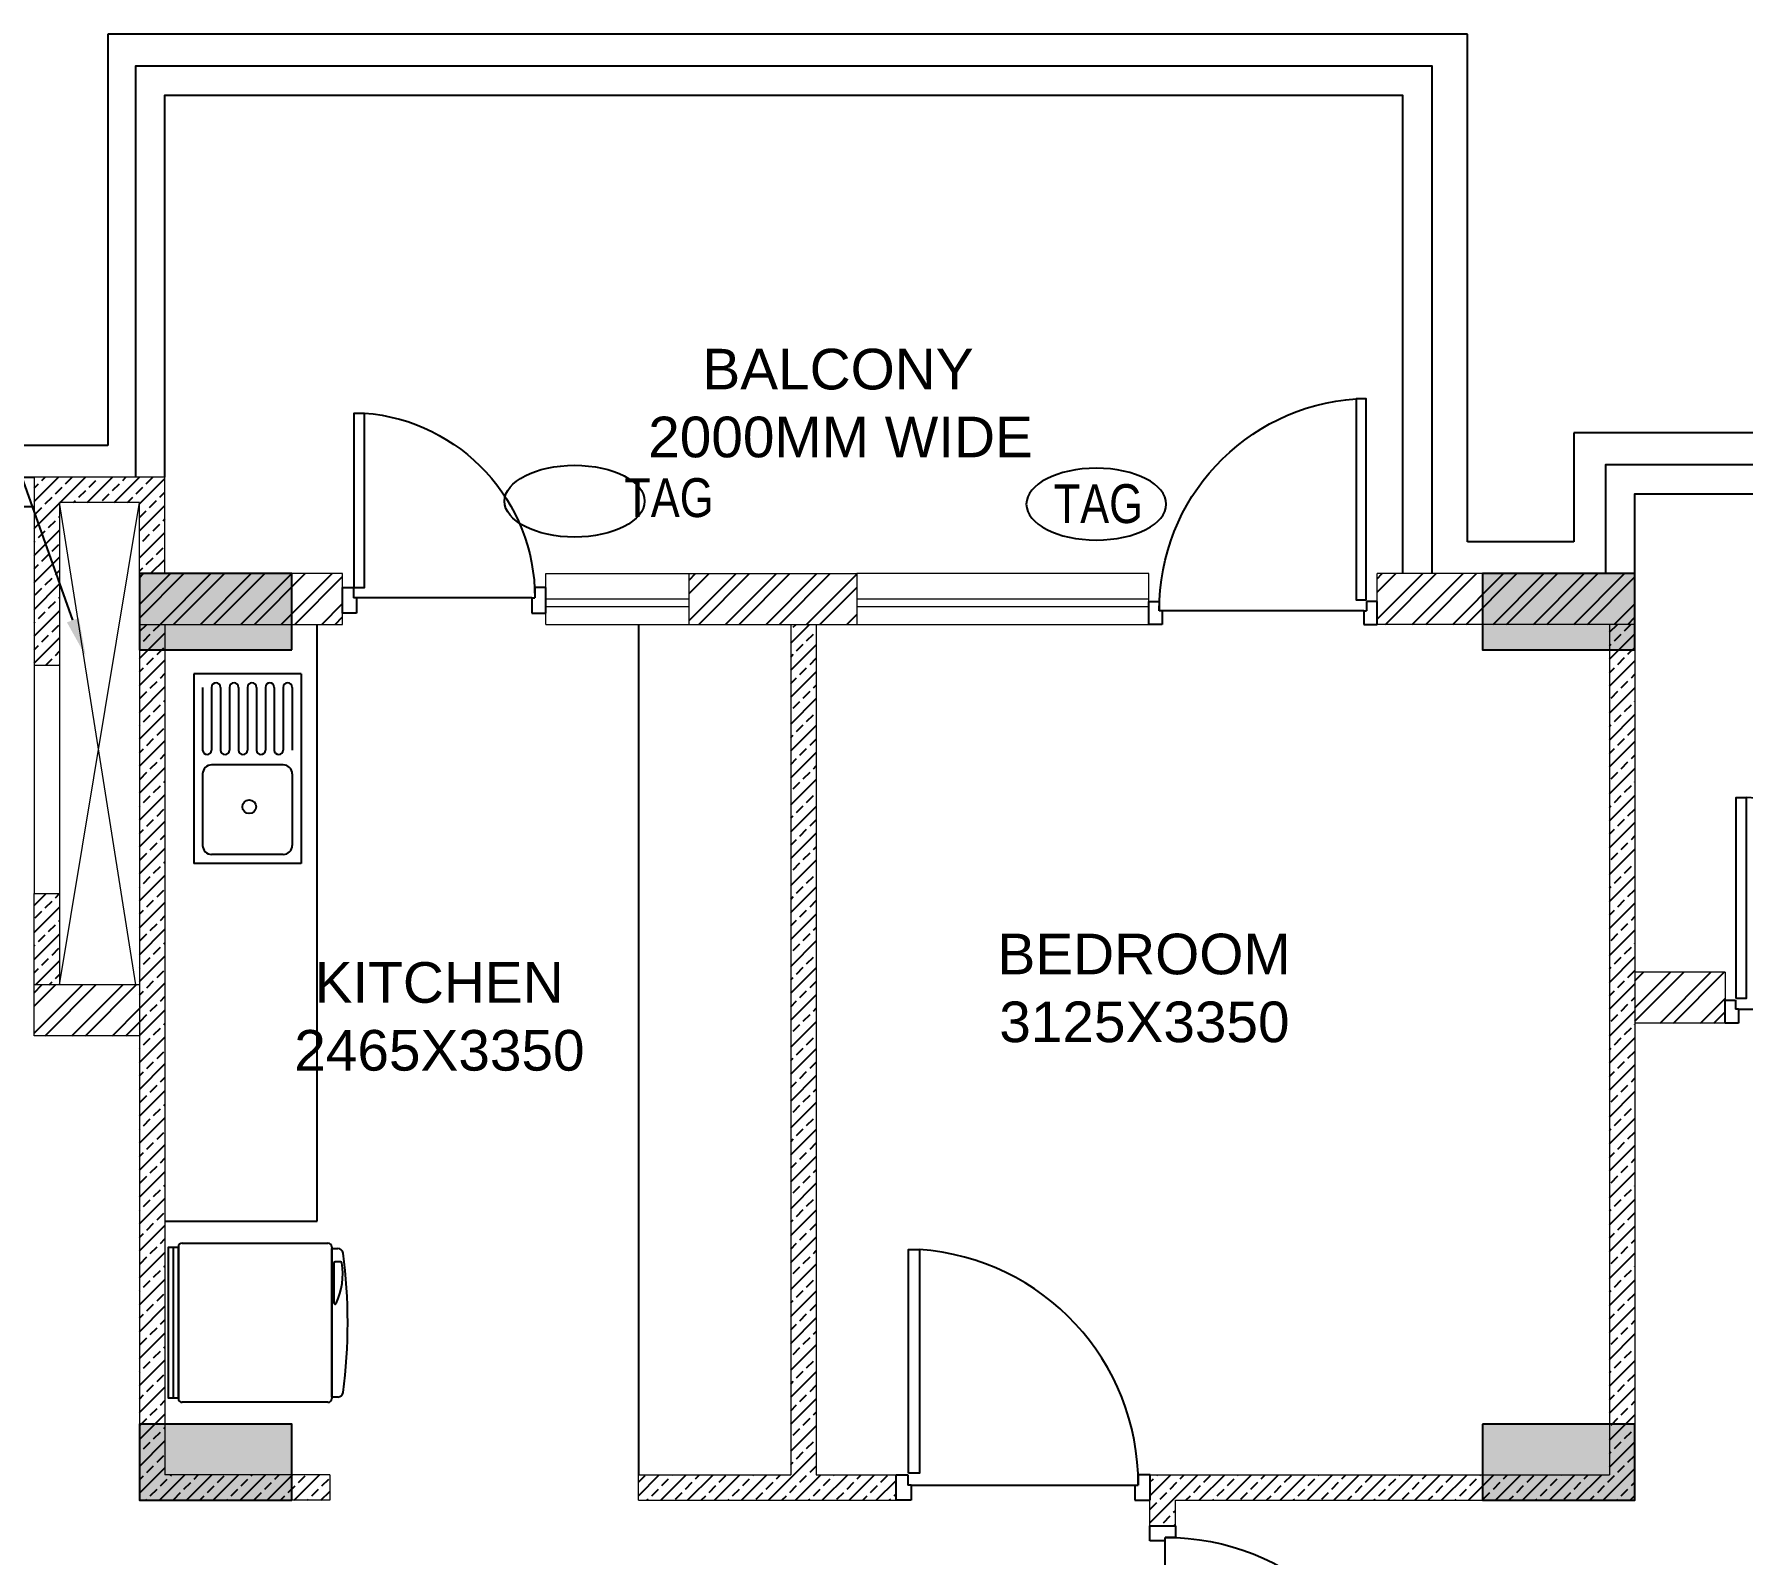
# Model space of a CAD drawing. Header units: millimetres. Extents: x 1255966 to 1543012, y 318612 to 465611.
# Drawn here: x 1394416 to 1401146, y 419474 to 425464 of the extents above; entities that cross this region are included whole.
import ezdxf
from ezdxf.enums import TextEntityAlignment as Align

# ---------------------------------------------------------------- set-up
doc = ezdxf.new("R2010")
doc.units = ezdxf.units.MM
doc.header["$LTSCALE"] = 500
doc.header["$MEASUREMENT"] = 0
doc.linetypes.add('HIDDEN', pattern=[0.375, 0.25, -0.125])
doc.layers.get('Defpoints').update_dxf_attribs({"lineweight": 0})
for name, color, linetype in [('AHC-A-FURNITURE', 2, 'Continuous'), ('DOOR', 8, 'Continuous'), ('FIXTURE', 251, 'Continuous'), ('FIXTURE-KITCHEN', 251, 'Continuous'), ('TEXT-RM NAME', 6, 'Continuous'), ('TOWER AREA COLUMN.', 6, 'Continuous')]:
    doc.layers.add(name, color=color, linetype=linetype)
for name, color, linetype, lineweight in [('CILL', 8, 'Continuous', 13), ('TILE', 252, 'Continuous', 13), ('TOWER COL HATCH', 253, 'Continuous', 20), ('Wall', 2, 'Continuous', 15), ('WIN', 144, 'Continuous', 15)]:
    doc.layers.add(name, color=color, linetype=linetype, lineweight=lineweight)
doc.layers.add('PROJECTION', color=7, linetype='HIDDEN', true_color=0xff4000)
doc.layers.add('RAILING', color=7, linetype='Continuous', true_color=0xadadad)
doc.styles.add('simplex', font='simplex.shx')
doc.styles.get("Standard").update_dxf_attribs({"font": 'arial.ttf'})
pattern_1 = [(45, (1394830.63, 419688.875), (-53.033, 53.033), []), (45, (1394883.664, 419688.875), (-53.033, 53.033), [37.5, -18.75])]
pattern_2 = [(45, (1157523.66, 723982.81), (-79.549513, 79.549513), []), (45, (1157576.69, 723982.81), (-79.549513, 79.549513), [])]
pattern_3 = [(45, (1157523.66, 1001598.29), (-53.033009, 53.033009), []), (45, (1157576.69, 1001598.29), (-53.033009, 53.033009), [37.5, -18.75])]

# ---------------------------------------------------------------- blocks, each defined once
blk = doc.blocks.new('DOOR 900')
at = {"layer": 'DOOR', "ltscale": 100}
for p, q in [((0, 15), (93, 15)), ((0, -40), (0, 15)), ((93, 15), (93, -28)), ((55.8, -40), (0, -40)), ((93, -28), (55.8, -28)), ((55.8, -40), (55.8, -28)), ((55.8, -40), (55.8, -860)), ((55.8, -860), (0, -860)), ((0, -860), (0, -915)), ((55.8, -860), (55.8, -872)), ((93, -872), (55.8, -872)), ((93, -915), (93, -872)), ((0, -915), (93, -915))]:
    blk.add_line(p, q, dxfattribs=at)
blk.add_lwpolyline([(99.6, -30.4), (918.5, -30.4), (918.5, -70.4), (99.6, -70.4)], close=True, dxfattribs=at)
blk.add_arc((60.5, -12), 860, 269.68451, 356.10376, dxfattribs=at)
blk = doc.blocks.new('DOOR 750')
at = {"layer": 'DOOR', "ltscale": 100}
for p, q in [((0, 730), (100, 730)), ((0, 675), (0, 730)), ((60, 675), (0, 675)), ((100, 687), (60, 687)), ((60, 675), (60, 687)), ((60, 675), (60, -15)), ((100, 730), (100, 687)), ((60, -15), (0, -15)), ((0, -15), (0, -70)), ((60, -15), (60, -27)), ((100, -27), (60, -27)), ((100, -70), (100, -27)), ((0, -70), (100, -70))]:
    blk.add_line(p, q, dxfattribs=at)
blk.add_lwpolyline([(99.6, -24.6), (787.7, -24.6), (787.7, 15.4), (99.6, 15.4)], close=True, dxfattribs=at)
at = {"layer": 'DOOR', "linetype": 'Continuous'}
blk.add_arc((62, -40.9), 727.9, 4.43826, 90.15923, dxfattribs=at)
at = {"layer": 'Defpoints', "ltscale": 100, "style": 'simplex', "width": 0.8}
blk.add_attdef('D750', (284.7, 36.5), '', height=100, dxfattribs=at)
blk = doc.blocks.new('A$C614879CD')
at = {"layer": 'FIXTURE', "ltscale": 0.5}
for p, q in [((450, 793.5), (0, 793.5)), ((0, 793.5), (0, 0)), ((450, 793.5), (450, 0)), ((37.5, 737.3), (37.5, 474.8)), ((75, 737.3), (75, 474.8)), ((112.5, 737.3), (112.5, 474.8)), ((150, 737.3), (150, 474.8)), ((187.5, 737.3), (187.5, 474.8)), ((225, 737.3), (225, 474.8)), ((262.5, 737.3), (262.5, 474.8)), ((300, 737.3), (300, 474.8)), ((337.5, 737.3), (337.5, 474.8)), ((375, 737.3), (375, 474.8)), ((412.5, 737.3), (412.5, 474.8)), ((37.5, 375), (37.5, 75)), ((375, 412.5), (75, 412.5)), ((412.5, 375), (412.5, 75)), ((450, 0), (0, 0)), ((375, 37.5), (75, 37.5))]:
    blk.add_line(p, q, dxfattribs=at)
blk.add_circle((232.7, 237.4), 28.8, dxfattribs=at)
for centre, radius, start, end in [((93.8, 737.3), 18.8, 0, 180), ((168.8, 737.3), 18.8, 0, 180), ((243.8, 737.3), 18.8, 0, 180), ((318.8, 737.3), 18.8, 0, 180), ((393.8, 737.3), 18.8, 0, 180), ((56.3, 474.8), 18.8, 180, 0), ((131.3, 474.8), 18.8, 180, 0), ((206.3, 474.8), 18.8, 180, 0), ((281.3, 474.8), 18.8, 180, 0), ((356.3, 474.8), 18.8, 180, 0), ((75, 375), 37.5, 90, 180), ((375, 375), 37.5, 0, 90), ((75, 75), 37.5, 180, 270), ((375, 75), 37.5, 270, 0)]:
    blk.add_arc(centre, radius, start, end, dxfattribs=at)
blk = doc.blocks.new('FRIDGE')
at = {"layer": 'FIXTURE-KITCHEN'}
for p, q in [((-313.5, 0), (313.5, 0)), ((-308, 0), (-308, 24.8)), ((308, 0), (-308, 0)), ((-252.6, 36), (-252.6, 13.5)), ((-247.1, 8), (-82.5, 8)), ((308, 24.8), (308, 0)), ((-330, -619.7), (-330, -16.5)), ((330, -16.5), (330, -619.7)), ((313.5, -636.2), (-313.5, -636.2)), ((312.4, -656.3), (-313.5, -656.3))]:
    blk.add_line(p, q, dxfattribs=at)
blk.add_lwpolyline([(-313.5, -636.2), (312.4, -636.2), (312.4, -676.5), (-313.5, -676.5)], close=True, dxfattribs=at)
for centre, radius, start, end in [((-286, 24.8), 22, 97.66226, 180), ((0, -2101), 2167, 82.33774, 97.66226), ((-247.1, 36), 5.5, 99.47443, 180), ((-247.1, 13.5), 5.5, 180, 270), ((-201, -240.4), 285.7, 64.98596, 99.47443), ((-82.5, 13.5), 5.5, 270, 64.98596), ((286, 24.8), 22, 0, 82.33774), ((-313.5, -16.5), 16.5, 90, 180), ((313.5, -16.5), 16.5, 0, 90), ((-313.5, -619.7), 16.5, 180, 270), ((313.5, -619.7), 16.5, 270, 0)]:
    blk.add_arc(centre, radius, start, end, dxfattribs=at)

msp = doc.modelspace()

# ---------------------------------------------------------------- hatches: boundary and pattern name
at = {"layer": 'AHC-A-FURNITURE', "ltscale": 50, "true_color": 0x5b5b5b}
h = msp.add_hatch(dxfattribs=at)
h.set_pattern_fill('ANSI33', color=251, scale=300)
h.set_pattern_definition(pattern_1)
h.paths.add_polyline_path([(1394930.6, 423338.9), (1394830.6, 423338.9), (1394830.6, 423618.9), (1394515.6, 423618.9), (1394515.6, 422978.9), (1394415.6, 422978.9), (1394415.6, 423718.9), (1394930.6, 423718.9)])
h = msp.add_hatch(dxfattribs=at)
h.set_pattern_fill('ANSI32', color=251, scale=300)
h.set_pattern_definition(pattern_2)
h.paths.add_polyline_path([(1395630.6, 423338.9), (1395630.6, 423138.9), (1394830.6, 423138.9), (1394830.6, 423338.9)])
h = msp.add_hatch(dxfattribs=at)
h.set_pattern_fill('ANSI32', color=251, scale=300)
h.set_pattern_definition(pattern_2)
h.paths.add_polyline_path([(1397655.6, 423338.9), (1396995.6, 423338.9), (1396995.6, 423138.9), (1397655.6, 423138.9)])
h = msp.add_hatch(dxfattribs=at)
h.set_pattern_fill('ANSI32', color=251, scale=300)
h.set_pattern_definition(pattern_2)
h.paths.add_polyline_path([(1400720.6, 423338.9), (1399705.6, 423338.9), (1399705.6, 423138.9), (1400720.6, 423138.9)])
h = msp.add_hatch(dxfattribs=at)
h.set_pattern_fill('ANSI33', color=251, scale=300)
h.set_pattern_definition([(45, (1157523.66, 723982.81), (-53.033009, 53.033009), []), (45, (1157576.69, 723982.81), (-53.033009, 53.033009), [37.5, -18.75])])
h.paths.add_polyline_path([(1395580.6, 419788.9), (1394930.6, 419788.9), (1394930.6, 419988.9), (1394830.6, 419988.9), (1394830.6, 419688.9), (1395580.6, 419688.9)])
h.paths.add_polyline_path([(1394930.6, 423138.9), (1394830.6, 423138.9), (1394830.6, 419988.9), (1394930.6, 419988.9)])
h = msp.add_hatch(dxfattribs=at)
h.set_pattern_fill('ANSI33', color=251, scale=300)
h.set_pattern_definition(pattern_3)
h.paths.add_polyline_path([(1397810.6, 419788.9), (1397495.6, 419788.9), (1397495.6, 423138.9), (1397395.6, 423138.9), (1397395.6, 419788.9), (1396795.6, 419788.9), (1396795.6, 419688.9), (1397810.6, 419688.9)])
h = msp.add_hatch(dxfattribs=at)
h.set_pattern_fill('ANSI33', color=251, scale=300)
h.set_pattern_definition(pattern_3)
h.paths.add_polyline_path([(1400720.6, 423138.9), (1400620.6, 423138.9), (1400620.6, 419788.9), (1398810.6, 419788.9), (1398810.6, 419688.9), (1398810.6, 419588.9), (1398910.6, 419588.9), (1398910.6, 419688.9), (1400720.6, 419688.9)])
h = msp.add_hatch(dxfattribs=at)
h.set_pattern_fill('ANSI33', color=251, scale=300)
h.set_pattern_definition(pattern_1)
h.paths.add_polyline_path([(1394415.6, 422078.9), (1394515.6, 422078.9), (1394515.6, 421718.9), (1394415.6, 421718.9)])
h = msp.add_hatch(dxfattribs=at)
h.set_pattern_fill('ANSI32', color=251, scale=300)
h.set_pattern_definition(pattern_2)
h.paths.add_polyline_path([(1394830.6, 421718.9), (1394415.6, 421718.9), (1394415.6, 421518.9), (1394830.6, 421518.9)])
h = msp.add_hatch(dxfattribs=at)
h.set_pattern_fill('ANSI32', color=251, scale=300)
h.set_pattern_definition(pattern_2)
h.paths.add_polyline_path([(1401075.6, 421658.9), (1401075.6, 421768.9), (1400720.6, 421768.9), (1400720.6, 421568.9), (1401075.6, 421568.9)])
at = {"layer": 'TOWER COL HATCH'}
h = msp.add_hatch(color=253, dxfattribs=at)
h.dxf.hatch_style = 1
h.paths.add_polyline_path([(1395430.6, 423038.9), (1395430.6, 423338.9), (1394830.6, 423338.9), (1394830.6, 423038.9)])
h = msp.add_hatch(color=253, dxfattribs=at)
h.dxf.hatch_style = 1
h.paths.add_polyline_path([(1400720.6, 423038.9), (1400720.6, 423338.9), (1400120.6, 423338.9), (1400120.6, 423038.9)])
h = msp.add_hatch(color=253, dxfattribs=at)
h.dxf.hatch_style = 1
h.paths.add_polyline_path([(1395430.6, 419688.9), (1395430.6, 419988.9), (1394830.6, 419988.9), (1394830.6, 419688.9)])
h = msp.add_hatch(color=253, dxfattribs=at)
h.dxf.hatch_style = 1
h.paths.add_polyline_path([(1400120.6, 419988.9), (1400120.6, 419688.9), (1400720.6, 419688.9), (1400720.6, 419988.9)])

# ---------------------------------------------------------------- linework, layer by layer
at = {"linetype": 'Continuous'}
msp.add_ellipse((1396544, 423624.4), major_axis=(-275.7, 0), ratio=0.512885, dxfattribs=at)
at = {"linetype": 'Continuous', "extrusion": (0, 0, -1)}
msp.add_ellipse((1398599.2, 423612.7), major_axis=(275.7, 0), ratio=0.512885, dxfattribs=at)
at = {"layer": 'CILL'}
for p, q in [((1394415.6, 422978.9), (1394415.6, 422078.9)), ((1394515.6, 422978.9), (1394515.6, 422078.9))]:
    msp.add_line(p, q, dxfattribs=at)
at = {"layer": 'Defpoints', "color": 2, "ltscale": 50}
msp.add_lwpolyline([(1400605.6, 423338.9), (1399920.6, 423338.9)], dxfattribs=at)
at = {"layer": 'FIXTURE-KITCHEN'}
for p, q in [((1395530.6, 420788.9), (1395530.6, 423138.9)), ((1396795.6, 423138.9), (1396795.6, 419788.9)), ((1394930.6, 420788.9), (1395530.6, 420788.9))]:
    msp.add_line(p, q, dxfattribs=at)
at = {"layer": 'PROJECTION', "linetype": 'ByBlock', "ltscale": 50}
for p, q in [((1400060.6, 425463.9), (1394705.6, 425463.9)), ((1394705.6, 425463.9), (1394705.6, 423843.9)), ((1400060.6, 423463.9), (1400060.6, 425463.9)), ((1403870.6, 423893.9), (1400480.6, 423893.9)), ((1400480.6, 423893.9), (1400480.6, 423463.9)), ((1394415.6, 423843.9), (1389875.6, 423843.9)), ((1394705.6, 423843.9), (1394415.6, 423843.9)), ((1400480.6, 423463.9), (1400060.6, 423463.9))]:
    msp.add_line(p, q, dxfattribs=at)
at = {"layer": 'RAILING', "color": 36, "true_color": 0x7f4010}
for p, q in [((1389750.6, 423718.9), (1394415.6, 423718.9)), ((1389750.6, 423603.9), (1394415.6, 423603.9))]:
    msp.add_line(p, q, dxfattribs=at)
for points in [[(1394815.6, 423718.9), (1394815.6, 425338.9), (1399920.6, 425338.9), (1399920.6, 423338.9)], [(1394930.6, 423718.9), (1394930.6, 425223.9), (1399805.6, 425223.9), (1399805.6, 423338.9)], [(1400605.6, 423338.9), (1400605.6, 423768.9), (1403770.6, 423768.9)], [(1400720.6, 423338.9), (1400720.6, 423653.9), (1403770.6, 423653.9)], [(1394945.6, 423338.9), (1394945.6, 423338.9)]]:
    msp.add_lwpolyline(points, dxfattribs=at)
at = {"layer": 'TEXT-RM NAME'}
msp.add_lwpolyline([(1394568.3, 423155.5), (1394157.2, 424310.2), (1393970.2, 424310.2)], dxfattribs=at)
msp.add_solid([(1394591.9, 423163.8), (1394618.7, 423014.1), (1394544.8, 423147.1)], dxfattribs=at)
at = {"layer": 'TILE', "linetype": 'HIDDEN', "ltscale": 45}
for p, q in [((1394515.6, 421718.9), (1394830.6, 423618.9)), ((1394815.6, 421718.9), (1394515.6, 423618.9))]:
    msp.add_line(p, q, dxfattribs=at)
at = {"layer": 'TOWER AREA COLUMN.'}
for points in [[(1395430.6, 423038.9), (1395430.6, 423338.9), (1394830.6, 423338.9), (1394830.6, 423038.9)], [(1400720.6, 423038.9), (1400720.6, 423338.9), (1400120.6, 423338.9), (1400120.6, 423038.9)], [(1395430.6, 419688.9), (1395430.6, 419988.9), (1394830.6, 419988.9), (1394830.6, 419688.9)], [(1400120.6, 419988.9), (1400120.6, 419688.9), (1400720.6, 419688.9), (1400720.6, 419988.9)]]:
    msp.add_lwpolyline(points, close=True, dxfattribs=at)
at = {"layer": 'Wall'}
for p, q in [((1394415.6, 423718.9), (1394415.6, 422978.9)), ((1394830.6, 423338.9), (1394830.6, 423338.9)), ((1395630.6, 423338.9), (1394830.6, 423338.9)), ((1394830.6, 423338.9), (1394830.6, 423138.9)), ((1395630.6, 423138.9), (1395630.6, 423338.9)), ((1396995.6, 423338.9), (1397655.6, 423338.9)), ((1396995.6, 423138.9), (1396995.6, 423338.9)), ((1397655.6, 423338.9), (1397655.6, 423138.9)), ((1400720.6, 423338.9), (1399705.6, 423338.9)), ((1399705.6, 423138.9), (1399705.6, 423338.9)), ((1400720.6, 423338.9), (1400720.6, 419688.9)), ((1394830.6, 423138.9), (1394830.6, 419688.9)), ((1394830.6, 423138.9), (1395630.6, 423138.9)), ((1394930.6, 423138.9), (1394930.6, 419788.9)), ((1396995.6, 423138.9), (1397655.6, 423138.9)), ((1397395.6, 423138.9), (1397395.6, 419788.9)), ((1397495.6, 423138.9), (1397495.6, 419788.9)), ((1400720.6, 423138.9), (1399705.6, 423138.9)), ((1400620.6, 423138.9), (1400620.6, 419788.9)), ((1394415.6, 422978.9), (1394515.6, 422978.9)), ((1394415.6, 421518.9), (1394415.6, 421718.9)), ((1394830.6, 421718.9), (1394415.6, 421718.9)), ((1401075.6, 421768.9), (1400720.6, 421768.9)), ((1401075.6, 421768.9), (1401075.6, 421568.9)), ((1401075.6, 421568.9), (1400720.6, 421568.9)), ((1394830.6, 421518.9), (1394415.6, 421518.9)), ((1395580.6, 419788.9), (1394930.6, 419788.9)), ((1395580.6, 419788.9), (1395580.6, 419688.9)), ((1396795.6, 419788.9), (1397395.6, 419788.9)), ((1396795.6, 419688.9), (1396795.6, 419788.9)), ((1397495.6, 419788.9), (1397810.6, 419788.9)), ((1397810.6, 419788.9), (1397810.6, 419688.9)), ((1398810.6, 419788.9), (1400620.6, 419788.9)), ((1398810.6, 419788.9), (1398810.6, 419688.9)), ((1395580.6, 419688.9), (1394830.6, 419688.9)), ((1396795.6, 419688.9), (1397810.6, 419688.9)), ((1398810.6, 419688.9), (1398810.6, 419688.9)), ((1398810.6, 419588.9), (1398810.6, 419688.9)), ((1398910.6, 419688.9), (1400720.6, 419688.9)), ((1398910.6, 419588.9), (1398910.6, 419688.9)), ((1398810.6, 419588.9), (1398910.6, 419588.9))]:
    msp.add_line(p, q, dxfattribs=at)
for points in [[(1394830.6, 423338.9), (1394930.6, 423338.9), (1394930.6, 423718.9), (1394415.6, 423718.9)], [(1394830.6, 423338.9), (1394830.6, 423618.9), (1394515.6, 423618.9), (1394515.6, 422978.9)]]:
    msp.add_lwpolyline(points, dxfattribs=at)
msp.add_lwpolyline([(1394415.6, 422078.9), (1394515.6, 422078.9), (1394515.6, 421718.9), (1394415.6, 421718.9)], close=True, dxfattribs=at)
at = {"layer": 'WIN'}
for p, q in [((1396430.6, 423338.9), (1396995.6, 423338.9)), ((1396430.6, 423138.9), (1396430.6, 423338.9)), ((1398805.6, 423338.9), (1397655.6, 423338.9)), ((1398805.6, 423138.9), (1398805.6, 423338.9)), ((1396995.6, 423238.9), (1396430.6, 423238.9)), ((1396430.6, 423208.9), (1396995.6, 423208.9)), ((1398805.6, 423238.9), (1397655.6, 423238.9)), ((1397655.6, 423208.9), (1398805.6, 423208.9)), ((1396430.6, 423138.9), (1396995.6, 423138.9)), ((1397655.6, 423138.9), (1398805.6, 423138.9))]:
    msp.add_line(p, q, dxfattribs=at)

# ---------------------------------------------------------------- block references
at = {"layer": 'DOOR', "extrusion": (0, 0, -1)}
for p, xscale, yscale, zscale, rotation in [((-1399691.1, 423138.9), 0.9677419354838978, 0.9677419354838978, -0.9677419354838975, 90), ((-1401090.1, 421568.9), -0.9677419354838815, 0.9677419354838815, -0.9677419354838815, 270), ((-1397826.8, 419688.9), -1.075268817204303, 1.075268817204303, -1.075268817204303, 270), ((-1398810.6, 418605), 1.075268817204301, 1.075268817204301, -1.075268817204301, 180)]:
    msp.add_blockref('DOOR 900', p, dxfattribs=dict(at, xscale=xscale, yscale=yscale, zscale=zscale, rotation=rotation))
at = {"layer": 'DOOR', "xscale": -1, "rotation": 270}
msp.add_blockref('DOOR 750', (1395700.6, 423183.9), dxfattribs=at)
at = {"layer": 'FIXTURE-KITCHEN', "xscale": 0.9405, "yscale": 0.9405, "zscale": 0.9405}
msp.add_blockref('A$C614879CD', (1395044, 422197.7), dxfattribs=at)
at = {"layer": 'FIXTURE-KITCHEN', "extrusion": (0, 0, -1), "xscale": -0.9500000000000182, "yscale": 0.9500000000000182, "zscale": -0.9500000000000182, "rotation": 90}
msp.add_blockref('FRIDGE', (-1395587.9, 420388.4), dxfattribs=at)

# ---------------------------------------------------------------- texts
at = {"width": 0.8}
for p in [(1396915.6, 423638.4), (1398607, 423614.7)]:
    msp.add_attdef('TAG', text='', height=153.1, dxfattribs=at).set_placement(p, align=Align.MIDDLE_CENTER)
at = {"layer": 'TEXT-RM NAME'}
for s, p in [('BALCONY', (1397047.7, 424064.6)), ('2000MM WIDE', (1396834.2, 423797.3)), ('BEDROOM', (1398209.9, 421760.8)), ('KITCHEN', (1395520.2, 421648.7)), ('3125X3350', (1398216.9, 421493.5)), ('2465X3350', (1395440.1, 421381.4))]:
    msp.add_text(s, height=160, dxfattribs=at).set_placement(p)

doc.saveas('drawing.dxf')
